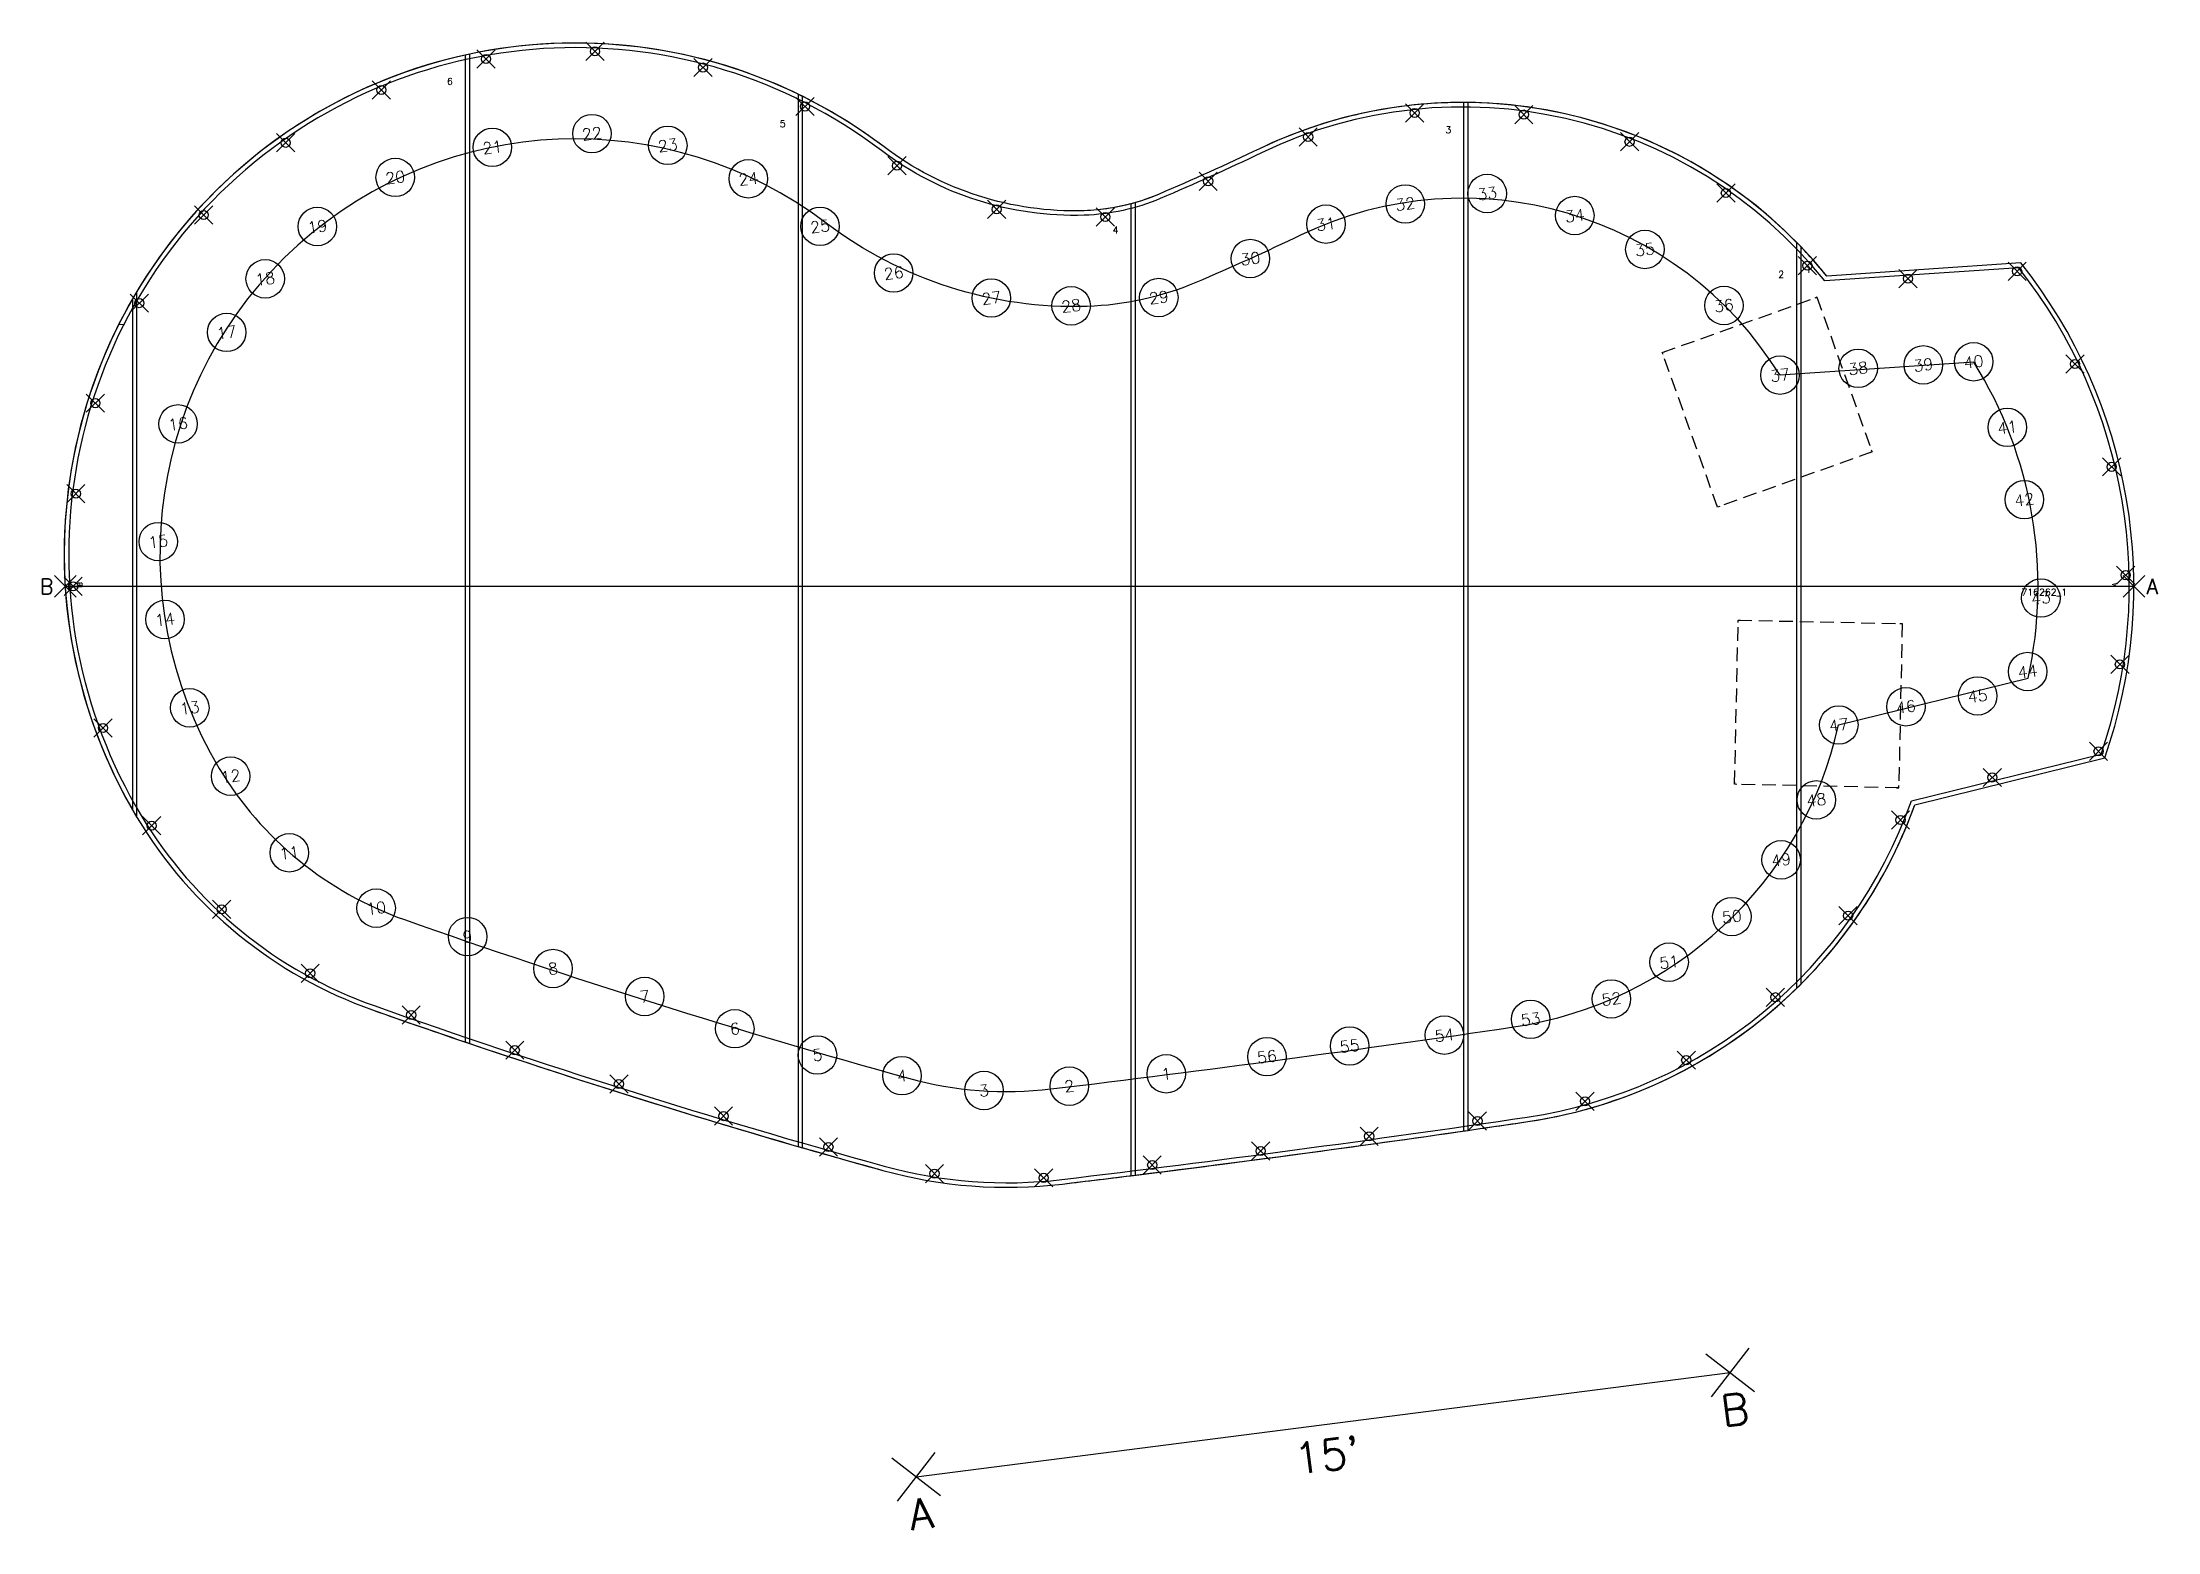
# Model space of a CAD drawing. Header units: inches. Extents: x 1 to 1048, y 0 to 647.
# Drawn here: x 584.1 to 1048.1, y 320.7 to 647.3 of the extents above.
import ezdxf
from ezdxf.enums import TextEntityAlignment as Align

# ---------------------------------------------------------------- set-up
doc = ezdxf.new("R2010")
doc.units = ezdxf.units.IN
doc.header["$LTSCALE"] = 12
doc.header["$MEASUREMENT"] = 0
doc.header["$PDMODE"] = 35
doc.header["$PDSIZE"] = 2
doc.linetypes.add('HIDDEN', pattern=[0.375, 0.25, -0.125])
doc.layers.get('0').update_dxf_attribs({"linetype": 'CONTINUOUS'})
for name, color, linetype in [('AB_POINT_MARKER', 2, 'CONTINUOUS'), ('AB_REFERENCE_LINE', 7, 'CONTINUOUS'), ('ALIGNMENT_LINE', 2, 'CONTINUOUS'), ('ALIGNMENT_LINE_MARK', 180, 'CONTINUOUS'), ('COVER_FULLNESS', 3, 'CONTINUOUS'), ('COVER_HEM', 5, 'CONTINUOUS'), ('CUT_PANELS-1', 252, 'CONTINUOUS'), ('CUT_PANELS-2', 252, 'CONTINUOUS'), ('CUT_PANELS-3', 252, 'CONTINUOUS'), ('CUT_PANELS-4', 252, 'CONTINUOUS'), ('CUT_PANELS-5', 252, 'CONTINUOUS'), ('CUT_PANELS-6', 252, 'CONTINUOUS'), ('CUT_PANELS-7', 252, 'CONTINUOUS'), ('GROMMET_MARK', 40, 'CONTINUOUS'), ('PANEL_NUMBER_MARK', 2, 'CONTINUOUS'), ('POOL_OUTLINE', 4, 'CONTINUOUS'), ('STANDARD_PATCH', 30, 'HIDDEN'), ('STANDARD_PATCH_MARK', 200, 'CONTINUOUS')]:
    doc.layers.add(name, color=color, linetype=linetype)
doc.styles.get("Standard").update_dxf_attribs({"font": 'ROMANS'})

# ---------------------------------------------------------------- blocks, each defined once
blk = doc.blocks.new('APOINT')
for p, q in [((-0.0663, -0.0663), (0.0663, 0.0663)), ((-0.0663, 0.0663), (0.0663, -0.0663))]:
    blk.add_line(p, q)
blk.add_text('A', height=0.0938).set_placement((0, -0.1132), align=Align.MIDDLE)
blk = doc.blocks.new('BPOINT')
for p, q in [((-0.0663, -0.0663), (0.0663, 0.0663)), ((-0.0663, 0.0663), (0.0663, -0.0663))]:
    blk.add_line(p, q)
blk.add_text('B', height=0.0938).set_placement((0, -0.1132), align=Align.MIDDLE)
blk = doc.blocks.new('abline')
blk.add_attdef('AB_LINE_LENGTH', text='', height=0.09375).set_placement((0, -0.09375), align=Align.MIDDLE)
blk = doc.blocks.new('abpoint')
blk.add_line((0, 0), (0, 0))
blk.add_circle((0, 0), 0.0586)
blk.add_attdef('POINT_NUMBER', text='', height=0.0352).set_placement((0, 0), align=Align.MIDDLE)
blk = doc.blocks.new('ALIGNR')
for p, q in [((-0.066, -0.066), (0.066, 0.066)), ((-0.066, 0.066), (0.066, -0.066))]:
    blk.add_line(p, q)
blk.add_text('A', height=0.0938).set_placement((0.113, 0), align=Align.MIDDLE)
blk = doc.blocks.new('ALIGNL')
for p, q in [((-0.066, -0.066), (0.066, 0.066)), ((-0.066, 0.066), (0.066, -0.066))]:
    blk.add_line(p, q)
blk.add_text('B', height=0.0938).set_placement((-0.113, 0), align=Align.MIDDLE)
blk = doc.blocks.new('PATCH30A')
for p, q in [((4, 0), (29.46, 25.46)), ((29.46, 25.46), (54.91, 0)), ((29.46, -25.46), (4, 0)), ((54.91, 0), (29.46, -25.46))]:
    blk.add_line(p, q)

msp = doc.modelspace()

# ---------------------------------------------------------------- linework, layer by layer
at = {"layer": 'AB_REFERENCE_LINE'}
msp.add_line((775.81, 332.76), (954.36, 355.6), dxfattribs=at)
at = {"layer": 'ALIGNMENT_LINE'}
msp.add_line((1042.87, 528), (589.13, 528), dxfattribs=at)
at = {"layer": 'ALIGNMENT_LINE_MARK'}
for p, q in [((589.63, 528), (592.88, 528)), ((1042.37, 528), (1039.12, 528))]:
    msp.add_line(p, q, dxfattribs=at)
at = {"layer": 'COVER_FULLNESS'}
msp.add_lwpolyline([(994.08, 480.96), (1035.71, 491.23, 0.255358), (1017.62, 597.89), (975.07, 595.01, 0.348694), (851.55, 623.09, -0.0116), (829.32, 613.05, -0.092702), (812.66, 609.39, -0.171633), (768.15, 623.58, 0.825636), (605.8, 477.77, 0.174269), (656.89, 436.07, 0.017314), (768.74, 400.9, 0.097628), (807.74, 397.95, 0.007021), (909.8, 411.64, 0.277329)], format="xyb", close=True, dxfattribs=at)
at = {"layer": 'COVER_HEM'}
msp.add_lwpolyline([(994.84, 480.12), (1036.48, 490.39, 0.25787), (1018.08, 598.92), (975.52, 596.04, 0.347269), (851.12, 623.99, -0.0116), (828.93, 613.97, -0.092702), (812.63, 610.39, -0.171633), (768.75, 624.38, 0.825636), (604.94, 477.25, 0.174269), (656.56, 435.13, 0.017314), (768.47, 399.94, 0.097628), (807.86, 396.96, 0.007021), (909.95, 410.65, 0.275972)], format="xyb", close=True, dxfattribs=at)
at = {"layer": 'CUT_PANELS-1'}
msp.add_lwpolyline([(1018.08, 598.92), (975.52, 596.04, 0.024258), (968.87, 603.48), (968.87, 439.83, 0.113498), (994.84, 480.12), (1036.48, 490.39, 0.25787)], format="xyb", close=True, dxfattribs=at)
at = {"layer": 'CUT_PANELS-2'}
msp.add_lwpolyline([(969.87, 602.45, 0.203758), (895.87, 634.12), (895.87, 408.59, 0.00097), (909.95, 410.65, 0.160908), (969.87, 440.81)], format="xyb", close=True, dxfattribs=at)
at = {"layer": 'CUT_PANELS-3'}
msp.add_lwpolyline([(896.87, 634.11, 0.115406), (851.12, 623.99, -0.0116), (828.93, 613.97, -0.035293), (822.87, 611.89), (822.87, 398.79, 0.00509), (896.87, 408.73)], format="xyb", close=True, dxfattribs=at)
at = {"layer": 'CUT_PANELS-4'}
msp.add_lwpolyline([(823.87, 612.17, -0.062959), (812.63, 610.39, -0.171633), (768.75, 624.38, 0.049492), (749.87, 635.94), (749.87, 405.2, 0.002852), (768.47, 399.94, 0.097628), (807.86, 396.96, 0.0011), (823.87, 398.91)], format="xyb", close=True, dxfattribs=at)
at = {"layer": 'CUT_PANELS-5'}
msp.add_lwpolyline([(750.87, 635.45, 0.171102), (676.87, 644.51), (676.87, 428.11, 0.011444), (750.87, 404.91)], format="xyb", close=True, dxfattribs=at)
at = {"layer": 'CUT_PANELS-6'}
msp.add_lwpolyline([(677.87, 644.73, 0.213195), (603.87, 590.99), (603.87, 479.07, 0.004689), (604.94, 477.25, 0.174269), (656.56, 435.13, 0.003327), (677.87, 427.77)], format="xyb", close=True, dxfattribs=at)
at = {"layer": 'CUT_PANELS-7'}
msp.add_lwpolyline([(604.87, 592.69, 0.276857), (604.87, 477.36)], format="xyb", close=True, dxfattribs=at)
at = {"layer": 'GROMMET_MARK'}
for p in [(681.45, 643.64), (705.34, 645.31), (729.03, 641.78), (658.47, 636.86), (751.4, 633.23), (885.13, 631.83), (909.07, 631.47), (637.5, 625.28), (861.77, 626.54), (932.26, 625.5), (771.56, 620.25), (839.84, 616.83), (793.44, 610.68), (953.39, 614.25), (619.53, 609.45), (817.26, 609.01), (971.28, 598.34), (1017.27, 597.11), (993.33, 595.49), (605.39, 590.12), (1029.95, 576.78), (595.76, 568.19), (1038.01, 554.23), (591.46, 548.32), (590.88, 528), (1041.09, 530.47), (1039.81, 510.9), (597.43, 496.97), (1035.13, 491.86), (1011.83, 486.11), (991.69, 476.8), (608.08, 475.52), (623.46, 457.17), (980.2, 455.79), (642.87, 443.16), (964.26, 437.92), (665.02, 434.02), (687.75, 426.31), (944.69, 424.12), (710.58, 418.91), (733.52, 411.85), (922.5, 415.1), (875.15, 407.42), (898.91, 410.79), (756.55, 405.1), (851.37, 404.2), (779.81, 399.25), (803.73, 398.31), (827.56, 401.14)]:
    msp.add_point(p, dxfattribs=at)
at = {"layer": 'POOL_OUTLINE'}
msp.add_lwpolyline([(978.11, 497.62), (1019.66, 507.87, 0.19673), (1007.77, 577.18), (965.26, 574.3, 0.383447), (860.21, 605.06, -0.0116), (837.12, 594.64, -0.092702), (813.28, 589.4, -0.171633), (756.07, 607.64, 0.825636), (622.94, 488.07, 0.174269), (663.55, 454.93, 0.017314), (774.07, 420.18, 0.097628), (805.36, 417.81, 0.007021), (906.86, 431.42, 0.310124)], format="xyb", close=True, dxfattribs=at)
at = {"layer": 'STANDARD_PATCH_MARK'}
for p, q in [((973.36, 591.4), (972.89, 591.23)), ((973.53, 590.93), (973.36, 591.4)), ((939.45, 579.29), (939.92, 579.46)), ((939.62, 578.82), (939.45, 579.29)), ((985.46, 557.49), (984.99, 557.32)), ((985.29, 557.96), (985.46, 557.49)), ((951.56, 545.39), (951.39, 545.86)), ((952.03, 545.56), (951.56, 545.39)), ((956.07, 520.1), (956.08, 520.6)), ((956.08, 520.6), (956.58, 520.59)), ((991.57, 519.85), (992.07, 519.84)), ((992.07, 519.84), (992.06, 519.34)), ((955.32, 484.61), (955.33, 485.11)), ((955.81, 484.6), (955.32, 484.61)), ((990.81, 483.86), (991.31, 483.85)), ((991.31, 483.85), (991.32, 484.35))]:
    msp.add_line(p, q, dxfattribs=at)

# ---------------------------------------------------------------- block references
at = {"layer": 'AB_POINT_MARKER', "xscale": 71.99999999999994, "yscale": 71.99999999999994, "zscale": 71.99999999999994, "rotation": 7.289501323955835}
for p, values in [((704.67, 627.29), {'POINT_NUMBER': '22'}), ((682.83, 624.29), {'POINT_NUMBER': '21'}), ((721.31, 624.72), {'POINT_NUMBER': '23'}), ((661.52, 617.69), {'POINT_NUMBER': '20'}), ((738.98, 617.39), {'POINT_NUMBER': '24'}), ((901.03, 614.16), {'POINT_NUMBER': '33'}), ((883.06, 611.87), {'POINT_NUMBER': '32'}), ((920.25, 609.32), {'POINT_NUMBER': '34'}), ((644.45, 606.92), {'POINT_NUMBER': '19'}), ((754.7, 606.95), {'POINT_NUMBER': '25'}), ((865.67, 607.44), {'POINT_NUMBER': '31'}), ((849.1, 599.89), {'POINT_NUMBER': '30'}), ((935.62, 601.89), {'POINT_NUMBER': '35'}), ((633, 595.45), {'POINT_NUMBER': '18'}), ((770.86, 596.72), {'POINT_NUMBER': '26'}), ((792.28, 591.24), {'POINT_NUMBER': '27'}), ((809.78, 589.53), {'POINT_NUMBER': '28'}), ((829.01, 591.35), {'POINT_NUMBER': '29'}), ((952.96, 589.6), {'POINT_NUMBER': '36'}), ((624.55, 583.7), {'POINT_NUMBER': '17'}), ((982.41, 575.82), {'POINT_NUMBER': '38'}), ((996.71, 576.58), {'POINT_NUMBER': '39'}), ((1007.73, 577.26), {'POINT_NUMBER': '40'}), ((965.27, 574.33), {'POINT_NUMBER': '37'}), ((613.89, 563.64), {'POINT_NUMBER': '16'}), ((1015.13, 562.88), {'POINT_NUMBER': '41'}), ((1018.85, 547.03), {'POINT_NUMBER': '42'}), ((609.55, 537.83), {'POINT_NUMBER': '15'}), ((1022.47, 525.45), {'POINT_NUMBER': '43'}), ((611.02, 520.75), {'POINT_NUMBER': '14'}), ((1019.58, 509.34), {'POINT_NUMBER': '44'}), ((616.46, 501.38), {'POINT_NUMBER': '13'}), ((992.88, 501.61), {'POINT_NUMBER': '46'}), ((1008.63, 503.99), {'POINT_NUMBER': '45'}), ((978.16, 497.62), {'POINT_NUMBER': '47'}), ((625.41, 486.39), {'POINT_NUMBER': '12'}), ((973.24, 481.19), {'POINT_NUMBER': '48'}), ((638.29, 469.59), {'POINT_NUMBER': '11'}), ((965.51, 468.05), {'POINT_NUMBER': '49'}), ((657.34, 457.45), {'POINT_NUMBER': '10'}), ((954.7, 455.6), {'POINT_NUMBER': '50'}), ((677.4, 451.21), {'POINT_NUMBER': '9'}), ((940.94, 445.61), {'POINT_NUMBER': '51'}), ((696.14, 444.21), {'POINT_NUMBER': '8'}), ((716.24, 438.08), {'POINT_NUMBER': '7'}), ((928.28, 437.55), {'POINT_NUMBER': '52'}), ((910.57, 433.08), {'POINT_NUMBER': '53'}), ((736.01, 431.01), {'POINT_NUMBER': '6'}), ((870.86, 427.22), {'POINT_NUMBER': '55'}), ((891.66, 429.61), {'POINT_NUMBER': '54'}), ((754.13, 425.25), {'POINT_NUMBER': '5'}), ((852.72, 424.88), {'POINT_NUMBER': '56'}), ((772.67, 420.71), {'POINT_NUMBER': '4'}), ((809.38, 418.42), {'POINT_NUMBER': '2'}), ((830.64, 421.13), {'POINT_NUMBER': '1'}), ((790.66, 417.47), {'POINT_NUMBER': '3'})]:
    msp.add_blockref('abpoint', p, dxfattribs=at).add_auto_attribs(values)
at = {"layer": 'AB_REFERENCE_LINE', "xscale": 71.99999999999994, "yscale": 71.99999999999994, "zscale": 71.99999999999994, "rotation": 7.289501323955835}
for name, p in [('BPOINT', (954.36, 355.6)), ('APOINT', (775.81, 332.76))]:
    msp.add_blockref(name, p, dxfattribs=at)
msp.add_blockref('abline', (865.09, 344.18), dxfattribs=at).add_auto_attribs({'AB_LINE_LENGTH': "15'"})
at = {"layer": 'ALIGNMENT_LINE', "xscale": 36, "yscale": 36, "zscale": 36}
for name, p in [('ALIGNL', (589.13, 528)), ('ALIGNR', (1042.87, 528))]:
    msp.add_blockref(name, p, dxfattribs=at)
at = {"layer": 'STANDARD_PATCH'}
for p, rotation in [((975.07, 595.01), 244.6444813375906), ((994.08, 480.96), 133.7883685932451)]:
    msp.add_blockref('PATCH30A', p, dxfattribs=dict(at, rotation=rotation))

# ---------------------------------------------------------------- texts
at = {"layer": 'ALIGNMENT_LINE_MARK'}
for s, p in [('B', (592.88, 528)), ('A', (1039.12, 528))]:
    msp.add_text(s, height=1, rotation=90, dxfattribs=at).set_placement(p)
at = {"layer": 'PANEL_NUMBER_MARK'}
for s, p in [('6', (672.87, 638.73)), ('5', (745.87, 629.45)), ('3', (891.87, 628.11)), ('4', (818.87, 606.17)), ('2', (964.87, 596.45)), ('1', (970.87, 597.48)), ('7', (600.87, 584.69))]:
    msp.add_text(s, height=1.5, dxfattribs=at).set_placement(p, align=Align.MIDDLE_LEFT)
msp.add_text('716262_1', height=1.5, dxfattribs=at).set_placement((1018.21, 526))

doc.saveas('drawing.dxf')
